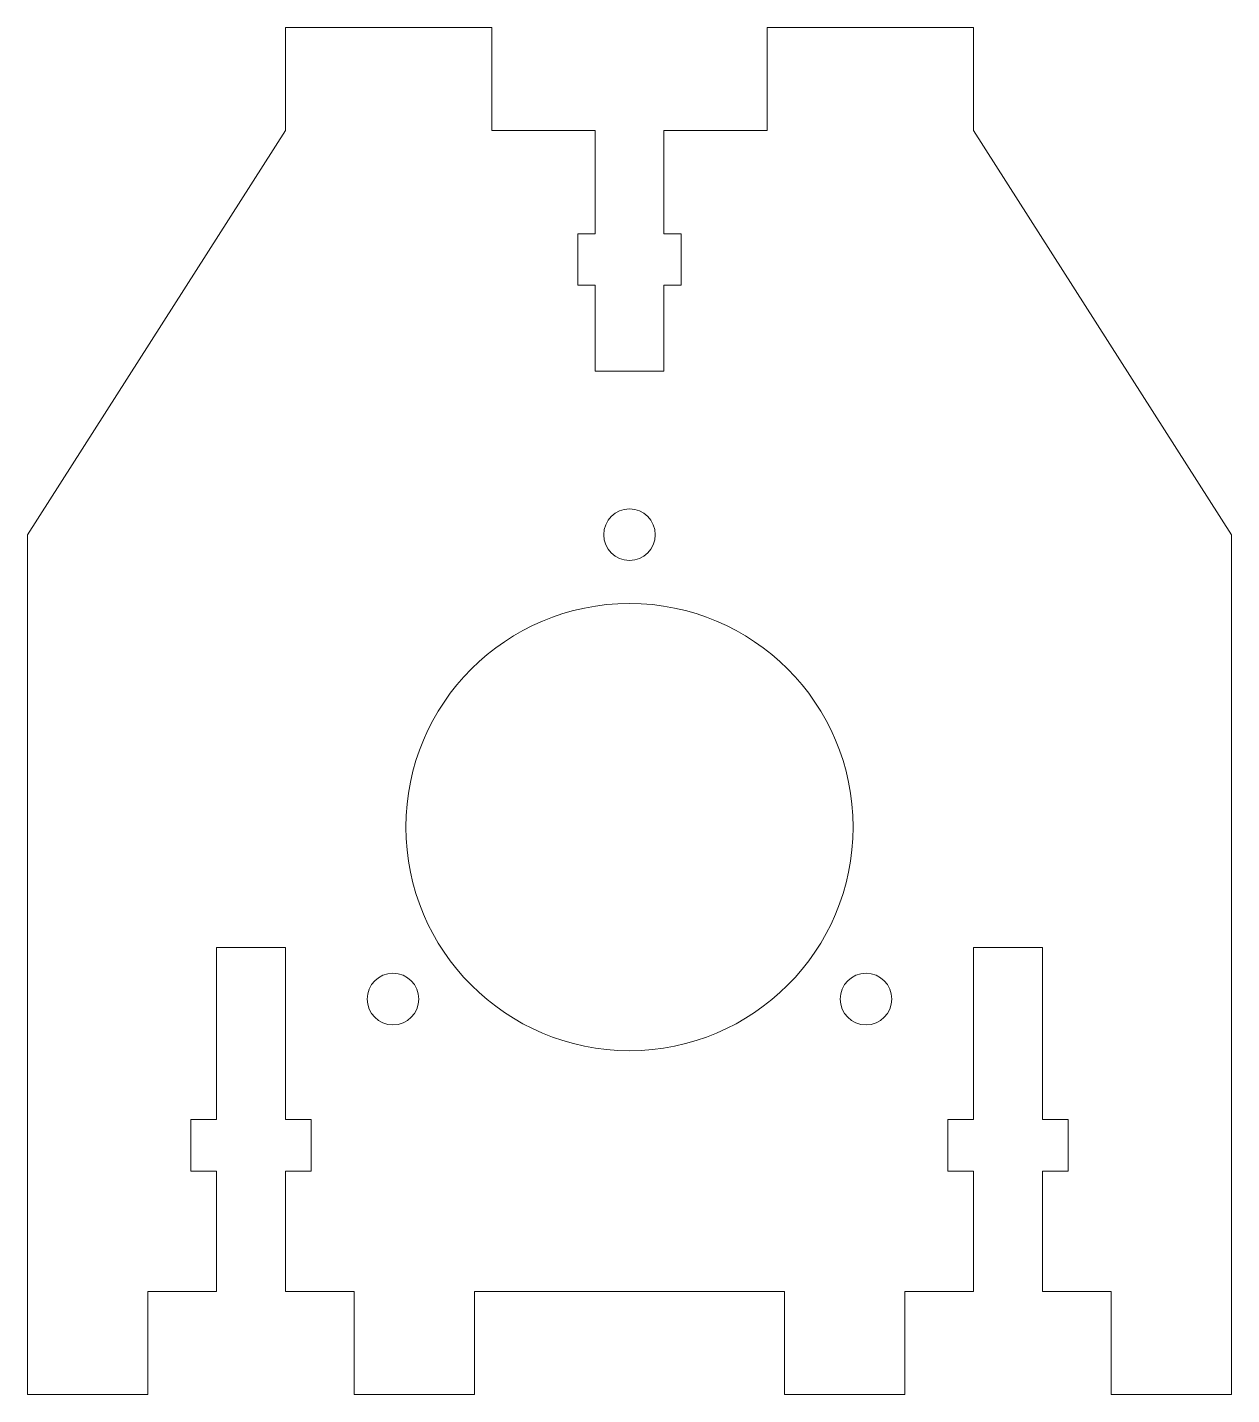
# Model space of a CAD drawing. Header units: millimetres. Extents: x -70 to 0, y 0 to 79.5.
import ezdxf

# ---------------------------------------------------------------- set-up
doc = ezdxf.new("R2010")
doc.units = ezdxf.units.MM

msp = doc.modelspace()

# ---------------------------------------------------------------- linework, layer by layer
at = {"color": 7, "linetype": 'Continuous', "lineweight": 15}
for p, q in [((-55, 79.5), (-55, 73.5)), ((-55, 79.5), (-43, 79.5)), ((-43, 79.5), (-43, 73.5)), ((-27, 79.5), (-27, 73.5)), ((-27, 79.5), (-15, 79.5)), ((-15, 79.5), (-15, 73.5)), ((-70, 50), (-55, 73.5)), ((-43, 73.5), (-37, 73.5)), ((-37, 73.5), (-37, 67.5)), ((-33, 67.5), (-33, 73.5)), ((-33, 73.5), (-27, 73.5)), ((-15, 73.5), (0, 50)), ((-37, 67.5), (-38, 67.5)), ((-38, 67.5), (-38, 64.5)), ((-32, 67.5), (-33, 67.5)), ((-32, 64.5), (-32, 67.5)), ((-38, 64.5), (-37, 64.5)), ((-37, 64.5), (-37, 59.5)), ((-33, 59.5), (-33, 64.5)), ((-33, 64.5), (-32, 64.5)), ((-37, 59.5), (-33, 59.5)), ((-70, 0), (-70, 50)), ((0, 50), (0, 0)), ((-55, 26), (-59, 26)), ((-59, 26), (-59, 16)), ((-55, 16), (-55, 26)), ((-11, 26), (-15, 26)), ((-15, 26), (-15, 16)), ((-11, 16), (-11, 26)), ((-59, 16), (-60.5, 16)), ((-60.5, 16), (-60.5, 13)), ((-53.5, 16), (-55, 16)), ((-53.5, 13), (-53.5, 16)), ((-15, 16), (-16.5, 16)), ((-16.5, 16), (-16.5, 13)), ((-9.5, 16), (-11, 16)), ((-9.5, 13), (-9.5, 16)), ((-60.5, 13), (-59, 13)), ((-59, 13), (-59, 6)), ((-55, 6), (-55, 13)), ((-55, 13), (-53.5, 13)), ((-16.5, 13), (-15, 13)), ((-15, 13), (-15, 6)), ((-11, 6), (-11, 13)), ((-11, 13), (-9.5, 13)), ((-59, 6), (-63, 6)), ((-63, 6), (-63, 0)), ((-51, 6), (-55, 6)), ((-51, 0), (-51, 6)), ((-26, 6), (-44, 6)), ((-44, 6), (-44, 0)), ((-26, 0), (-26, 6)), ((-15, 6), (-19, 6)), ((-19, 6), (-19, 0)), ((-7, 6), (-11, 6)), ((-7, 0), (-7, 6)), ((-63, 0), (-70, 0)), ((-44, 0), (-51, 0)), ((-19, 0), (-26, 0)), ((0, 0), (-7, 0))]:
    msp.add_line(p, q, dxfattribs=at)
for centre, radius in [((-35, 50), 1.5), ((-35, 33), 13), ((-48.748, 23), 1.5), ((-21.252, 23), 1.5)]:
    msp.add_circle(centre, radius, dxfattribs=at)

doc.saveas('drawing.dxf')
